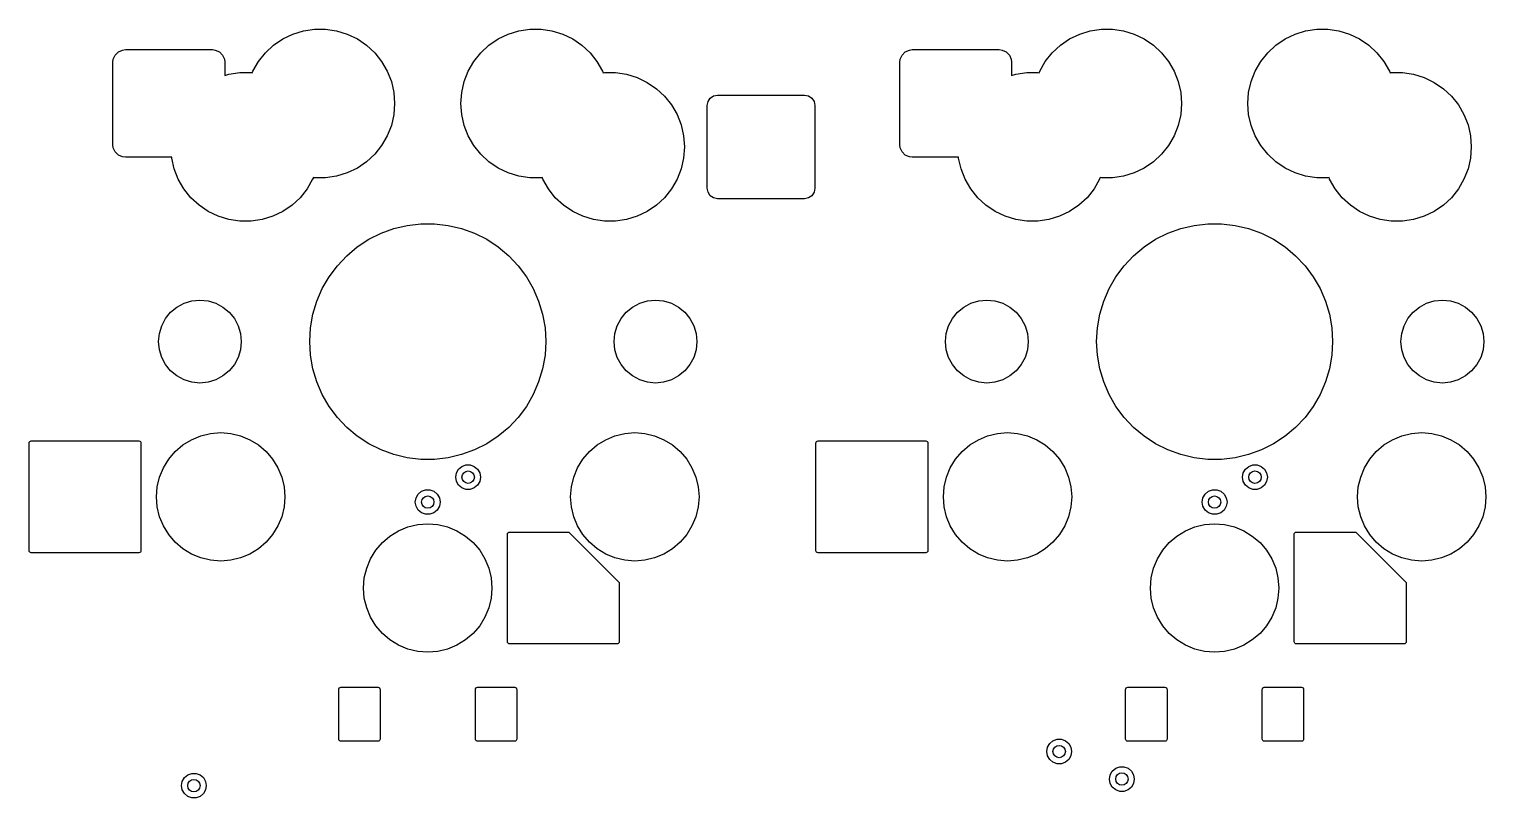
# Model space of a CAD drawing. Extents: x 2.57 to 8.57, y -5.78 to -1.88.
# Drawn here: x 5.727 to 7.111, y -4.384 to -3.653 of the extents above; entities that cross this region are included whole.
import ezdxf

# ---------------------------------------------------------------- set-up
doc = ezdxf.new("R2010")
doc.units = 0
doc.header["$MEASUREMENT"] = 0
doc.layers.add('BLACK', color=7, linetype='CONTINUOUS')

msp = doc.modelspace()

# ---------------------------------------------------------------- linework, layer by layer
at = {"layer": 'BLACK', "linetype": 'CONTINUOUS'}
for p, q in [((5.9773, -3.6582), (5.9874, -3.655)), ((5.9874, -3.655), (5.9979, -3.6535)), ((5.9979, -3.6535), (6.0084, -3.6535)), ((6.0084, -3.6535), (6.0189, -3.655)), ((6.0189, -3.655), (6.029, -3.6582)), ((6.182, -3.6582), (6.1921, -3.655)), ((6.1921, -3.655), (6.2026, -3.6535)), ((6.2026, -3.6535), (6.2132, -3.6535)), ((6.2132, -3.6535), (6.2236, -3.655)), ((6.2236, -3.655), (6.2338, -3.6582)), ((6.7253, -3.6582), (6.7354, -3.655)), ((6.7354, -3.655), (6.7459, -3.6535)), ((6.7459, -3.6535), (6.7565, -3.6535)), ((6.7565, -3.6535), (6.767, -3.655)), ((6.767, -3.655), (6.7771, -3.6582)), ((6.93, -3.6582), (6.9401, -3.655)), ((6.9401, -3.655), (6.9506, -3.6535)), ((6.9506, -3.6535), (6.9612, -3.6535)), ((6.9612, -3.6535), (6.9717, -3.655)), ((6.9717, -3.655), (6.9818, -3.6582)), ((5.9512, -3.6759), (5.959, -3.6687)), ((5.959, -3.6687), (5.9677, -3.6628)), ((5.9677, -3.6628), (5.9773, -3.6582)), ((6.029, -3.6582), (6.0386, -3.6628)), ((6.0386, -3.6628), (6.0473, -3.6687)), ((6.0473, -3.6687), (6.0551, -3.6759)), ((6.1559, -3.6759), (6.1637, -3.6687)), ((6.1637, -3.6687), (6.1724, -3.6628)), ((6.1724, -3.6628), (6.182, -3.6582)), ((6.2338, -3.6582), (6.2433, -3.6628)), ((6.2433, -3.6628), (6.2521, -3.6687)), ((6.2521, -3.6687), (6.2598, -3.6759)), ((6.6992, -3.6759), (6.707, -3.6687)), ((6.707, -3.6687), (6.7157, -3.6628)), ((6.7157, -3.6628), (6.7253, -3.6582)), ((6.7771, -3.6582), (6.7866, -3.6628)), ((6.7866, -3.6628), (6.7954, -3.6687)), ((6.7954, -3.6687), (6.8031, -3.6759)), ((6.904, -3.6759), (6.9117, -3.6687)), ((6.9117, -3.6687), (6.9205, -3.6628)), ((6.9205, -3.6628), (6.93, -3.6582)), ((6.9818, -3.6582), (6.9913, -3.6628)), ((6.9913, -3.6628), (7.0001, -3.6687)), ((7.0001, -3.6687), (7.0079, -3.6759)), ((5.8063, -3.6848), (5.8066, -3.6821)), ((5.8066, -3.6821), (5.8084, -3.6781)), ((5.8084, -3.6781), (5.8114, -3.675)), ((5.8114, -3.675), (5.8154, -3.6733)), ((5.8154, -3.6733), (5.8181, -3.6729)), ((5.8181, -3.6729), (5.9008, -3.6729)), ((5.9008, -3.6729), (5.9035, -3.6733)), ((5.9035, -3.6733), (5.9075, -3.675)), ((5.9075, -3.675), (5.9105, -3.6781)), ((5.9105, -3.6781), (5.9123, -3.6821)), ((5.9123, -3.6821), (5.9126, -3.6848)), ((5.9446, -3.6842), (5.9512, -3.6759)), ((6.0551, -3.6759), (6.0617, -3.6842)), ((6.1493, -3.6842), (6.1559, -3.6759)), ((6.2598, -3.6759), (6.2664, -3.6842)), ((6.5543, -3.6848), (6.5546, -3.6821)), ((6.5546, -3.6821), (6.5564, -3.6781)), ((6.5564, -3.6781), (6.5595, -3.675)), ((6.5595, -3.675), (6.5634, -3.6733)), ((6.5634, -3.6733), (6.5661, -3.6729)), ((6.5661, -3.6729), (6.6488, -3.6729)), ((6.6488, -3.6729), (6.6515, -3.6733)), ((6.6515, -3.6733), (6.6555, -3.675)), ((6.6555, -3.675), (6.6586, -3.6781)), ((6.6586, -3.6781), (6.6603, -3.6821)), ((6.6603, -3.6821), (6.6606, -3.6848)), ((6.6926, -3.6842), (6.6992, -3.6759)), ((6.8031, -3.6759), (6.8097, -3.6842)), ((6.8974, -3.6842), (6.904, -3.6759)), ((7.0079, -3.6759), (7.0145, -3.6842)), ((5.8063, -3.7635), (5.8063, -3.6848)), ((5.9126, -3.6848), (5.9126, -3.6976)), ((5.9126, -3.6976), (5.9165, -3.6964)), ((5.9165, -3.6964), (5.927, -3.6948)), ((5.927, -3.6948), (5.9376, -3.6948)), ((5.9376, -3.6948), (5.9387, -3.695)), ((5.9387, -3.695), (5.9393, -3.6934)), ((5.9393, -3.6934), (5.9446, -3.6842)), ((6.0617, -3.6842), (6.067, -3.6934)), ((6.067, -3.6934), (6.0709, -3.7032)), ((6.1402, -3.7032), (6.144, -3.6934)), ((6.144, -3.6934), (6.1493, -3.6842)), ((6.2664, -3.6842), (6.2717, -3.6934)), ((6.2717, -3.6934), (6.2723, -3.695)), ((6.2723, -3.695), (6.2734, -3.6948)), ((6.2734, -3.6948), (6.284, -3.6948)), ((6.284, -3.6948), (6.2945, -3.6964)), ((6.2945, -3.6964), (6.3046, -3.6995)), ((6.5543, -3.7635), (6.5543, -3.6848)), ((6.6606, -3.6848), (6.6606, -3.6976)), ((6.6606, -3.6976), (6.6645, -3.6964)), ((6.6645, -3.6964), (6.675, -3.6948)), ((6.675, -3.6948), (6.6856, -3.6948)), ((6.6856, -3.6948), (6.6867, -3.695)), ((6.6867, -3.695), (6.6873, -3.6934)), ((6.6873, -3.6934), (6.6926, -3.6842)), ((6.8097, -3.6842), (6.815, -3.6934)), ((6.815, -3.6934), (6.8189, -3.7032)), ((6.8882, -3.7032), (6.8921, -3.6934)), ((6.8921, -3.6934), (6.8974, -3.6842)), ((7.0145, -3.6842), (7.0198, -3.6934)), ((7.0198, -3.6934), (7.0204, -3.695)), ((7.0204, -3.695), (7.0215, -3.6948)), ((7.0215, -3.6948), (7.0321, -3.6948)), ((7.0321, -3.6948), (7.0425, -3.6964)), ((7.0425, -3.6964), (7.0527, -3.6995)), ((6.0709, -3.7032), (6.0732, -3.7136)), ((6.1378, -3.7136), (6.1402, -3.7032)), ((6.3046, -3.6995), (6.3142, -3.7041)), ((6.3142, -3.7041), (6.3229, -3.7101)), ((6.3229, -3.7101), (6.3307, -3.7173)), ((6.8189, -3.7032), (6.8213, -3.7136)), ((6.8858, -3.7136), (6.8882, -3.7032)), ((7.0527, -3.6995), (7.0622, -3.7041)), ((7.0622, -3.7041), (7.071, -3.7101)), ((7.071, -3.7101), (7.0787, -3.7173)), ((6.0732, -3.7136), (6.074, -3.7241)), ((6.074, -3.7241), (6.0732, -3.7347)), ((6.137, -3.7241), (6.1378, -3.7136)), ((6.1378, -3.7347), (6.137, -3.7241)), ((6.3307, -3.7173), (6.3373, -3.7255)), ((6.3713, -3.7261), (6.372, -3.7223)), ((6.372, -3.7223), (6.3741, -3.7191)), ((6.3741, -3.7191), (6.3773, -3.717)), ((6.3773, -3.717), (6.3811, -3.7163)), ((6.3811, -3.7163), (6.4638, -3.7163)), ((6.4638, -3.7163), (6.4675, -3.717)), ((6.4675, -3.717), (6.4707, -3.7191)), ((6.4707, -3.7191), (6.4729, -3.7223)), ((6.4729, -3.7223), (6.4736, -3.7261)), ((6.8213, -3.7136), (6.822, -3.7241)), ((6.822, -3.7241), (6.8213, -3.7347)), ((6.885, -3.7241), (6.8858, -3.7136)), ((6.8858, -3.7347), (6.885, -3.7241)), ((7.0787, -3.7173), (7.0853, -3.7255)), ((6.0732, -3.7347), (6.0709, -3.745)), ((6.1402, -3.745), (6.1378, -3.7347)), ((6.3373, -3.7255), (6.3426, -3.7347)), ((6.3426, -3.7347), (6.3465, -3.7446)), ((6.3713, -3.8048), (6.3713, -3.7261)), ((6.4736, -3.7261), (6.4736, -3.8048)), ((6.8213, -3.7347), (6.8189, -3.745)), ((6.8882, -3.745), (6.8858, -3.7347)), ((7.0853, -3.7255), (7.0906, -3.7347)), ((7.0906, -3.7347), (7.0945, -3.7446)), ((6.0709, -3.745), (6.067, -3.7549)), ((6.144, -3.7549), (6.1402, -3.745)), ((6.3465, -3.7446), (6.3488, -3.7549)), ((6.8189, -3.745), (6.815, -3.7549)), ((6.8921, -3.7549), (6.8882, -3.745)), ((7.0945, -3.7446), (7.0968, -3.7549)), ((5.8066, -3.7662), (5.8063, -3.7635)), ((5.8084, -3.7702), (5.8066, -3.7662)), ((6.0617, -3.764), (6.0551, -3.7723)), ((6.067, -3.7549), (6.0617, -3.764)), ((6.1493, -3.764), (6.144, -3.7549)), ((6.1559, -3.7723), (6.1493, -3.764)), ((6.3488, -3.7549), (6.3496, -3.7655)), ((6.3496, -3.7655), (6.3488, -3.776)), ((6.5546, -3.7662), (6.5543, -3.7635)), ((6.5564, -3.7702), (6.5546, -3.7662)), ((6.8097, -3.764), (6.8031, -3.7723)), ((6.815, -3.7549), (6.8097, -3.764)), ((6.8974, -3.764), (6.8921, -3.7549)), ((6.904, -3.7723), (6.8974, -3.764)), ((7.0968, -3.7549), (7.0976, -3.7655)), ((7.0976, -3.7655), (7.0968, -3.776)), ((5.8114, -3.7732), (5.8084, -3.7702)), ((5.8154, -3.775), (5.8114, -3.7732)), ((5.8181, -3.7753), (5.8154, -3.775)), ((5.8622, -3.7753), (5.8181, -3.7753)), ((5.8622, -3.776), (5.8622, -3.7753)), ((5.8646, -3.7864), (5.8622, -3.776)), ((6.0473, -3.7795), (6.0386, -3.7855)), ((6.0551, -3.7723), (6.0473, -3.7795)), ((6.1637, -3.7795), (6.1559, -3.7723)), ((6.1724, -3.7855), (6.1637, -3.7795)), ((6.3488, -3.776), (6.3465, -3.7864)), ((6.5595, -3.7732), (6.5564, -3.7702)), ((6.5634, -3.775), (6.5595, -3.7732)), ((6.5661, -3.7753), (6.5634, -3.775)), ((6.6102, -3.7753), (6.5661, -3.7753)), ((6.6102, -3.776), (6.6102, -3.7753)), ((6.6126, -3.7864), (6.6102, -3.776)), ((6.7954, -3.7795), (6.7866, -3.7855)), ((6.8031, -3.7723), (6.7954, -3.7795)), ((6.9117, -3.7795), (6.904, -3.7723)), ((6.9205, -3.7855), (6.9117, -3.7795)), ((7.0968, -3.776), (7.0945, -3.7864)), ((5.8684, -3.7962), (5.8646, -3.7864)), ((6.0189, -3.7932), (6.0084, -3.7948)), ((6.029, -3.7901), (6.0189, -3.7932)), ((6.0386, -3.7855), (6.029, -3.7901)), ((6.182, -3.7901), (6.1724, -3.7855)), ((6.1921, -3.7932), (6.182, -3.7901)), ((6.2026, -3.7948), (6.1921, -3.7932)), ((6.3465, -3.7864), (6.3426, -3.7962)), ((6.6165, -3.7962), (6.6126, -3.7864)), ((6.767, -3.7932), (6.7565, -3.7948)), ((6.7771, -3.7901), (6.767, -3.7932)), ((6.7866, -3.7855), (6.7771, -3.7901)), ((6.93, -3.7901), (6.9205, -3.7855)), ((6.9401, -3.7932), (6.93, -3.7901)), ((6.9506, -3.7948), (6.9401, -3.7932)), ((7.0945, -3.7864), (7.0906, -3.7962)), ((5.8737, -3.8054), (5.8684, -3.7962)), ((5.8803, -3.8137), (5.8737, -3.8054)), ((5.9908, -3.8054), (5.9842, -3.8137)), ((5.9961, -3.7962), (5.9908, -3.8054)), ((5.9968, -3.7946), (5.9961, -3.7962)), ((5.9979, -3.7948), (5.9968, -3.7946)), ((6.0084, -3.7948), (5.9979, -3.7948)), ((6.2132, -3.7948), (6.2026, -3.7948)), ((6.2143, -3.7946), (6.2132, -3.7948)), ((6.2149, -3.7962), (6.2143, -3.7946)), ((6.2202, -3.8054), (6.2149, -3.7962)), ((6.2268, -3.8137), (6.2202, -3.8054)), ((6.3373, -3.8054), (6.3307, -3.8137)), ((6.3426, -3.7962), (6.3373, -3.8054)), ((6.372, -3.8086), (6.3713, -3.8048)), ((6.4736, -3.8048), (6.4729, -3.8086)), ((6.6218, -3.8054), (6.6165, -3.7962)), ((6.6284, -3.8137), (6.6218, -3.8054)), ((6.7389, -3.8054), (6.7323, -3.8137)), ((6.7442, -3.7962), (6.7389, -3.8054)), ((6.7448, -3.7946), (6.7442, -3.7962)), ((6.7459, -3.7948), (6.7448, -3.7946)), ((6.7565, -3.7948), (6.7459, -3.7948)), ((6.9612, -3.7948), (6.9506, -3.7948)), ((6.9623, -3.7946), (6.9612, -3.7948)), ((6.9629, -3.7962), (6.9623, -3.7946)), ((6.9682, -3.8054), (6.9629, -3.7962)), ((6.9748, -3.8137), (6.9682, -3.8054)), ((7.0853, -3.8054), (7.0787, -3.8137)), ((7.0906, -3.7962), (7.0853, -3.8054)), ((5.8881, -3.8209), (5.8803, -3.8137)), ((5.8969, -3.8268), (5.8881, -3.8209)), ((5.9765, -3.8209), (5.9677, -3.8268)), ((5.9842, -3.8137), (5.9765, -3.8209)), ((6.2346, -3.8209), (6.2268, -3.8137)), ((6.2433, -3.8268), (6.2346, -3.8209)), ((6.3229, -3.8209), (6.3142, -3.8268)), ((6.3307, -3.8137), (6.3229, -3.8209)), ((6.3741, -3.8118), (6.372, -3.8086)), ((6.3773, -3.8139), (6.3741, -3.8118)), ((6.3811, -3.8147), (6.3773, -3.8139)), ((6.4638, -3.8147), (6.3811, -3.8147)), ((6.4675, -3.8139), (6.4638, -3.8147)), ((6.4707, -3.8118), (6.4675, -3.8139)), ((6.4729, -3.8086), (6.4707, -3.8118)), ((6.6361, -3.8209), (6.6284, -3.8137)), ((6.6449, -3.8268), (6.6361, -3.8209)), ((6.7245, -3.8209), (6.7157, -3.8268)), ((6.7323, -3.8137), (6.7245, -3.8209)), ((6.9826, -3.8209), (6.9748, -3.8137)), ((6.9913, -3.8268), (6.9826, -3.8209)), ((7.071, -3.8209), (7.0622, -3.8268)), ((7.0787, -3.8137), (7.071, -3.8209)), ((5.9064, -3.8314), (5.8969, -3.8268)), ((5.9165, -3.8346), (5.9064, -3.8314)), ((5.927, -3.8361), (5.9165, -3.8346)), ((5.9481, -3.8346), (5.9376, -3.8361)), ((5.9582, -3.8314), (5.9481, -3.8346)), ((5.9677, -3.8268), (5.9582, -3.8314)), ((6.2528, -3.8314), (6.2433, -3.8268)), ((6.263, -3.8346), (6.2528, -3.8314)), ((6.2734, -3.8361), (6.263, -3.8346)), ((6.2945, -3.8346), (6.284, -3.8361)), ((6.3046, -3.8314), (6.2945, -3.8346)), ((6.3142, -3.8268), (6.3046, -3.8314)), ((6.6544, -3.8314), (6.6449, -3.8268)), ((6.6645, -3.8346), (6.6544, -3.8314)), ((6.675, -3.8361), (6.6645, -3.8346)), ((6.6961, -3.8346), (6.6856, -3.8361)), ((6.7062, -3.8314), (6.6961, -3.8346)), ((6.7157, -3.8268), (6.7062, -3.8314)), ((7.0009, -3.8314), (6.9913, -3.8268)), ((7.011, -3.8346), (7.0009, -3.8314)), ((7.0215, -3.8361), (7.011, -3.8346)), ((7.0425, -3.8346), (7.0321, -3.8361)), ((7.0527, -3.8314), (7.0425, -3.8346)), ((7.0622, -3.8268), (7.0527, -3.8314)), ((5.9376, -3.8361), (5.927, -3.8361)), ((6.0494, -3.8533), (6.0611, -3.8475)), ((6.0611, -3.8475), (6.0733, -3.843)), ((6.0733, -3.843), (6.086, -3.84)), ((6.086, -3.84), (6.099, -3.8385)), ((6.099, -3.8385), (6.112, -3.8385)), ((6.112, -3.8385), (6.125, -3.84)), ((6.125, -3.84), (6.1377, -3.843)), ((6.1377, -3.843), (6.15, -3.8475)), ((6.15, -3.8475), (6.1616, -3.8533)), ((6.284, -3.8361), (6.2734, -3.8361)), ((6.6856, -3.8361), (6.675, -3.8361)), ((6.7974, -3.8533), (6.8091, -3.8475)), ((6.8091, -3.8475), (6.8214, -3.843)), ((6.8214, -3.843), (6.8341, -3.84)), ((6.8341, -3.84), (6.847, -3.8385)), ((6.847, -3.8385), (6.8601, -3.8385)), ((6.8601, -3.8385), (6.873, -3.84)), ((6.873, -3.84), (6.8857, -3.843)), ((6.8857, -3.843), (6.898, -3.8475)), ((6.898, -3.8475), (6.9096, -3.8533)), ((7.0321, -3.8361), (7.0215, -3.8361)), ((6.0285, -3.8689), (6.0385, -3.8605)), ((6.0385, -3.8605), (6.0494, -3.8533)), ((6.1616, -3.8533), (6.1725, -3.8605)), ((6.1725, -3.8605), (6.1825, -3.8689)), ((6.7765, -3.8689), (6.7865, -3.8605)), ((6.7865, -3.8605), (6.7974, -3.8533)), ((6.9096, -3.8533), (6.9205, -3.8605)), ((6.9205, -3.8605), (6.9305, -3.8689)), ((6.0196, -3.8784), (6.0285, -3.8689)), ((6.1825, -3.8689), (6.1915, -3.8784)), ((6.7676, -3.8784), (6.7765, -3.8689)), ((6.9305, -3.8689), (6.9395, -3.8784)), ((6.0052, -3.9001), (6.0118, -3.8888)), ((6.0118, -3.8888), (6.0196, -3.8784)), ((6.1915, -3.8784), (6.1993, -3.8888)), ((6.1993, -3.8888), (6.2058, -3.9001)), ((6.7533, -3.9001), (6.7598, -3.8888)), ((6.7598, -3.8888), (6.7676, -3.8784)), ((6.9395, -3.8784), (6.9473, -3.8888)), ((6.9473, -3.8888), (6.9538, -3.9001)), ((6.0001, -3.9121), (6.0052, -3.9001)), ((6.2058, -3.9001), (6.2109, -3.9121)), ((6.7481, -3.9121), (6.7533, -3.9001)), ((6.9538, -3.9001), (6.959, -3.9121)), ((5.8611, -3.9227), (5.8671, -3.9178)), ((5.8671, -3.9178), (5.8739, -3.9141)), ((5.8739, -3.9141), (5.8813, -3.9119)), ((5.8813, -3.9119), (5.889, -3.9111)), ((5.889, -3.9111), (5.8967, -3.9119)), ((5.8967, -3.9119), (5.904, -3.9141)), ((5.904, -3.9141), (5.9108, -3.9178)), ((5.9108, -3.9178), (5.9168, -3.9227)), ((5.9963, -3.9246), (6.0001, -3.9121)), ((6.2109, -3.9121), (6.2147, -3.9246)), ((6.2942, -3.9227), (6.3002, -3.9178)), ((6.3002, -3.9178), (6.307, -3.9141)), ((6.307, -3.9141), (6.3144, -3.9119)), ((6.3144, -3.9119), (6.322, -3.9111)), ((6.322, -3.9111), (6.3297, -3.9119)), ((6.3297, -3.9119), (6.3371, -3.9141)), ((6.3371, -3.9141), (6.3439, -3.9178)), ((6.3439, -3.9178), (6.3499, -3.9227)), ((6.6092, -3.9227), (6.6151, -3.9178)), ((6.6151, -3.9178), (6.6219, -3.9141)), ((6.6219, -3.9141), (6.6293, -3.9119)), ((6.6293, -3.9119), (6.637, -3.9111)), ((6.637, -3.9111), (6.6447, -3.9119)), ((6.6447, -3.9119), (6.6521, -3.9141)), ((6.6521, -3.9141), (6.6589, -3.9178)), ((6.6589, -3.9178), (6.6648, -3.9227)), ((6.7444, -3.9246), (6.7481, -3.9121)), ((6.959, -3.9121), (6.9627, -3.9246)), ((7.0422, -3.9227), (7.0482, -3.9178)), ((7.0482, -3.9178), (7.055, -3.9141)), ((7.055, -3.9141), (7.0624, -3.9119)), ((7.0624, -3.9119), (7.0701, -3.9111)), ((7.0701, -3.9111), (7.0778, -3.9119)), ((7.0778, -3.9119), (7.0851, -3.9141)), ((7.0851, -3.9141), (7.092, -3.9178)), ((7.092, -3.9178), (7.0979, -3.9227)), ((5.8526, -3.9354), (5.8562, -3.9286)), ((5.8562, -3.9286), (5.8611, -3.9227)), ((5.9168, -3.9227), (5.9217, -3.9286)), ((5.9217, -3.9286), (5.9253, -3.9354)), ((5.9941, -3.9375), (5.9963, -3.9246)), ((6.2147, -3.9246), (6.217, -3.9375)), ((6.2857, -3.9354), (6.2893, -3.9286)), ((6.2893, -3.9286), (6.2942, -3.9227)), ((6.3499, -3.9227), (6.3548, -3.9286)), ((6.3548, -3.9286), (6.3584, -3.9354)), ((6.6006, -3.9354), (6.6043, -3.9286)), ((6.6043, -3.9286), (6.6092, -3.9227)), ((6.6648, -3.9227), (6.6697, -3.9286)), ((6.6697, -3.9286), (6.6734, -3.9354)), ((6.7421, -3.9375), (6.7444, -3.9246)), ((6.9627, -3.9246), (6.965, -3.9375)), ((7.0337, -3.9354), (7.0373, -3.9286)), ((7.0373, -3.9286), (7.0422, -3.9227)), ((7.0979, -3.9227), (7.1028, -3.9286)), ((7.1028, -3.9286), (7.1065, -3.9354)), ((5.8496, -3.9505), (5.8504, -3.9428)), ((5.8504, -3.9428), (5.8526, -3.9354)), ((5.9253, -3.9354), (5.9276, -3.9428)), ((5.9276, -3.9428), (5.9283, -3.9505)), ((5.9933, -3.9505), (5.9941, -3.9375)), ((6.217, -3.9375), (6.2177, -3.9505)), ((6.2827, -3.9505), (6.2834, -3.9428)), ((6.2834, -3.9428), (6.2857, -3.9354)), ((6.3584, -3.9354), (6.3607, -3.9428)), ((6.3607, -3.9428), (6.3614, -3.9505)), ((6.5976, -3.9505), (6.5984, -3.9428)), ((6.5984, -3.9428), (6.6006, -3.9354)), ((6.6734, -3.9354), (6.6756, -3.9428)), ((6.6756, -3.9428), (6.6764, -3.9505)), ((6.7413, -3.9505), (6.7421, -3.9375)), ((6.965, -3.9375), (6.9657, -3.9505)), ((7.0307, -3.9505), (7.0315, -3.9428)), ((7.0315, -3.9428), (7.0337, -3.9354)), ((7.1065, -3.9354), (7.1087, -3.9428)), ((7.1087, -3.9428), (7.1094, -3.9505)), ((5.8504, -3.9582), (5.8496, -3.9505)), ((5.8526, -3.9656), (5.8504, -3.9582)), ((5.9276, -3.9582), (5.9253, -3.9656)), ((5.9283, -3.9505), (5.9276, -3.9582)), ((5.9941, -3.9635), (5.9933, -3.9505)), ((6.2177, -3.9505), (6.217, -3.9635)), ((6.2834, -3.9582), (6.2827, -3.9505)), ((6.2857, -3.9656), (6.2834, -3.9582)), ((6.3607, -3.9582), (6.3584, -3.9656)), ((6.3614, -3.9505), (6.3607, -3.9582)), ((6.5984, -3.9582), (6.5976, -3.9505)), ((6.6006, -3.9656), (6.5984, -3.9582)), ((6.6756, -3.9582), (6.6734, -3.9656)), ((6.6764, -3.9505), (6.6756, -3.9582)), ((6.7421, -3.9635), (6.7413, -3.9505)), ((6.9657, -3.9505), (6.965, -3.9635)), ((7.0315, -3.9582), (7.0307, -3.9505)), ((7.0337, -3.9656), (7.0315, -3.9582)), ((7.1087, -3.9582), (7.1065, -3.9656)), ((7.1094, -3.9505), (7.1087, -3.9582)), ((5.8562, -3.9724), (5.8526, -3.9656)), ((5.8611, -3.9783), (5.8562, -3.9724)), ((5.9217, -3.9724), (5.9168, -3.9783)), ((5.9253, -3.9656), (5.9217, -3.9724)), ((5.9963, -3.9764), (5.9941, -3.9635)), ((6.217, -3.9635), (6.2147, -3.9764)), ((6.2893, -3.9724), (6.2857, -3.9656)), ((6.2942, -3.9783), (6.2893, -3.9724)), ((6.3548, -3.9724), (6.3499, -3.9783)), ((6.3584, -3.9656), (6.3548, -3.9724)), ((6.6043, -3.9724), (6.6006, -3.9656)), ((6.6092, -3.9783), (6.6043, -3.9724)), ((6.6697, -3.9724), (6.6648, -3.9783)), ((6.6734, -3.9656), (6.6697, -3.9724)), ((6.7444, -3.9764), (6.7421, -3.9635)), ((6.965, -3.9635), (6.9627, -3.9764)), ((7.0373, -3.9724), (7.0337, -3.9656)), ((7.0422, -3.9783), (7.0373, -3.9724)), ((7.1028, -3.9724), (7.0979, -3.9783)), ((7.1065, -3.9656), (7.1028, -3.9724)), ((5.8671, -3.9832), (5.8611, -3.9783)), ((5.8739, -3.9869), (5.8671, -3.9832)), ((5.8813, -3.9891), (5.8739, -3.9869)), ((5.904, -3.9869), (5.8967, -3.9891)), ((5.9108, -3.9832), (5.904, -3.9869)), ((5.9168, -3.9783), (5.9108, -3.9832)), ((6.0001, -3.9889), (5.9963, -3.9764)), ((6.2147, -3.9764), (6.2109, -3.9889)), ((6.3002, -3.9832), (6.2942, -3.9783)), ((6.307, -3.9869), (6.3002, -3.9832)), ((6.3144, -3.9891), (6.307, -3.9869)), ((6.3371, -3.9869), (6.3297, -3.9891)), ((6.3439, -3.9832), (6.3371, -3.9869)), ((6.3499, -3.9783), (6.3439, -3.9832)), ((6.6151, -3.9832), (6.6092, -3.9783)), ((6.6219, -3.9869), (6.6151, -3.9832)), ((6.6293, -3.9891), (6.6219, -3.9869)), ((6.6521, -3.9869), (6.6447, -3.9891)), ((6.6589, -3.9832), (6.6521, -3.9869)), ((6.6648, -3.9783), (6.6589, -3.9832)), ((6.7481, -3.9889), (6.7444, -3.9764)), ((6.9627, -3.9764), (6.959, -3.9889)), ((7.0482, -3.9832), (7.0422, -3.9783)), ((7.055, -3.9869), (7.0482, -3.9832)), ((7.0624, -3.9891), (7.055, -3.9869)), ((7.0851, -3.9869), (7.0778, -3.9891)), ((7.092, -3.9832), (7.0851, -3.9869)), ((7.0979, -3.9783), (7.092, -3.9832)), ((5.889, -3.9899), (5.8813, -3.9891)), ((5.8967, -3.9891), (5.889, -3.9899)), ((6.0052, -4.0009), (6.0001, -3.9889)), ((6.0118, -4.0122), (6.0052, -4.0009)), ((6.2058, -4.0009), (6.1993, -4.0122)), ((6.2109, -3.9889), (6.2058, -4.0009)), ((6.322, -3.9899), (6.3144, -3.9891)), ((6.3297, -3.9891), (6.322, -3.9899)), ((6.637, -3.9899), (6.6293, -3.9891)), ((6.6447, -3.9891), (6.637, -3.9899)), ((6.7533, -4.0009), (6.7481, -3.9889)), ((6.7598, -4.0122), (6.7533, -4.0009)), ((6.9538, -4.0009), (6.9473, -4.0122)), ((6.959, -3.9889), (6.9538, -4.0009)), ((7.0701, -3.9899), (7.0624, -3.9891)), ((7.0778, -3.9891), (7.0701, -3.9899)), ((6.0196, -4.0226), (6.0118, -4.0122)), ((6.1993, -4.0122), (6.1915, -4.0226)), ((6.7676, -4.0226), (6.7598, -4.0122)), ((6.9473, -4.0122), (6.9395, -4.0226)), ((6.0285, -4.0321), (6.0196, -4.0226)), ((6.1915, -4.0226), (6.1825, -4.0321)), ((6.7765, -4.0321), (6.7676, -4.0226)), ((6.9395, -4.0226), (6.9305, -4.0321)), ((5.881, -4.0438), (5.8898, -4.0401)), ((5.8898, -4.0401), (5.8991, -4.0379)), ((5.8991, -4.0379), (5.9087, -4.0371)), ((5.9087, -4.0371), (5.9182, -4.0379)), ((5.9182, -4.0379), (5.9275, -4.0401)), ((5.9275, -4.0401), (5.9364, -4.0438)), ((6.0385, -4.0405), (6.0285, -4.0321)), ((6.0494, -4.0477), (6.0385, -4.0405)), ((6.1725, -4.0405), (6.1616, -4.0477)), ((6.1825, -4.0321), (6.1725, -4.0405)), ((6.2747, -4.0438), (6.2835, -4.0401)), ((6.2835, -4.0401), (6.2928, -4.0379)), ((6.2928, -4.0379), (6.3024, -4.0371)), ((6.3024, -4.0371), (6.3119, -4.0379)), ((6.3119, -4.0379), (6.3212, -4.0401)), ((6.3212, -4.0401), (6.3301, -4.0438)), ((6.629, -4.0438), (6.6378, -4.0401)), ((6.6378, -4.0401), (6.6471, -4.0379)), ((6.6471, -4.0379), (6.6567, -4.0371)), ((6.6567, -4.0371), (6.6662, -4.0379)), ((6.6662, -4.0379), (6.6756, -4.0401)), ((6.6756, -4.0401), (6.6844, -4.0438)), ((6.7865, -4.0405), (6.7765, -4.0321)), ((6.7974, -4.0477), (6.7865, -4.0405)), ((6.9205, -4.0405), (6.9096, -4.0477)), ((6.9305, -4.0321), (6.9205, -4.0405)), ((7.0227, -4.0438), (7.0315, -4.0401)), ((7.0315, -4.0401), (7.0408, -4.0379)), ((7.0408, -4.0379), (7.0504, -4.0371)), ((7.0504, -4.0371), (7.0599, -4.0379)), ((7.0599, -4.0379), (7.0693, -4.0401)), ((7.0693, -4.0401), (7.0781, -4.0438)), ((5.7266, -4.047), (5.7267, -4.0462)), ((5.7266, -4.1493), (5.7266, -4.047)), ((5.7267, -4.0462), (5.7272, -4.0456)), ((5.7272, -4.0456), (5.7278, -4.0451)), ((5.7278, -4.0451), (5.7285, -4.045)), ((5.7285, -4.045), (5.8309, -4.045)), ((5.8309, -4.045), (5.8317, -4.0451)), ((5.8317, -4.0451), (5.8323, -4.0456)), ((5.8323, -4.0456), (5.8327, -4.0462)), ((5.8327, -4.0462), (5.8329, -4.047)), ((5.8329, -4.047), (5.8329, -4.1493)), ((5.8593, -4.0623), (5.8655, -4.055)), ((5.8655, -4.055), (5.8728, -4.0488)), ((5.8728, -4.0488), (5.881, -4.0438)), ((5.9364, -4.0438), (5.9445, -4.0488)), ((5.9445, -4.0488), (5.9518, -4.055)), ((5.9518, -4.055), (5.958, -4.0623)), ((6.0611, -4.0535), (6.0494, -4.0477)), ((6.0733, -4.058), (6.0611, -4.0535)), ((6.15, -4.0535), (6.1377, -4.058)), ((6.1616, -4.0477), (6.15, -4.0535)), ((6.253, -4.0623), (6.2592, -4.055)), ((6.2592, -4.055), (6.2665, -4.0488)), ((6.2665, -4.0488), (6.2747, -4.0438)), ((6.3301, -4.0438), (6.3382, -4.0488)), ((6.3382, -4.0488), (6.3455, -4.055)), ((6.3455, -4.055), (6.3517, -4.0623)), ((6.4746, -4.047), (6.4748, -4.0462)), ((6.4746, -4.1493), (6.4746, -4.047)), ((6.4748, -4.0462), (6.4752, -4.0456)), ((6.4752, -4.0456), (6.4758, -4.0451)), ((6.4758, -4.0451), (6.4766, -4.045)), ((6.4766, -4.045), (6.5789, -4.045)), ((6.5789, -4.045), (6.5797, -4.0451)), ((6.5797, -4.0451), (6.5803, -4.0456)), ((6.5803, -4.0456), (6.5808, -4.0462)), ((6.5808, -4.0462), (6.5809, -4.047)), ((6.5809, -4.047), (6.5809, -4.1493)), ((6.6073, -4.0623), (6.6135, -4.055)), ((6.6135, -4.055), (6.6208, -4.0488)), ((6.6208, -4.0488), (6.629, -4.0438)), ((6.6844, -4.0438), (6.6926, -4.0488)), ((6.6926, -4.0488), (6.6998, -4.055)), ((6.6998, -4.055), (6.7061, -4.0623)), ((6.8091, -4.0535), (6.7974, -4.0477)), ((6.8214, -4.058), (6.8091, -4.0535)), ((6.898, -4.0535), (6.8857, -4.058)), ((6.9096, -4.0477), (6.898, -4.0535)), ((7.001, -4.0623), (7.0072, -4.055)), ((7.0072, -4.055), (7.0145, -4.0488)), ((7.0145, -4.0488), (7.0227, -4.0438)), ((7.0781, -4.0438), (7.0863, -4.0488)), ((7.0863, -4.0488), (7.0935, -4.055)), ((7.0935, -4.055), (7.0998, -4.0623)), ((5.8506, -4.0793), (5.8543, -4.0704)), ((5.8543, -4.0704), (5.8593, -4.0623)), ((5.958, -4.0623), (5.963, -4.0704)), ((5.963, -4.0704), (5.9667, -4.0793)), ((6.086, -4.061), (6.0733, -4.058)), ((6.099, -4.0625), (6.086, -4.061)), ((6.112, -4.0625), (6.099, -4.0625)), ((6.125, -4.061), (6.112, -4.0625)), ((6.1377, -4.058), (6.125, -4.061)), ((6.1348, -4.0719), (6.138, -4.0692)), ((6.138, -4.0692), (6.1418, -4.0678)), ((6.1418, -4.0678), (6.1459, -4.0678)), ((6.1459, -4.0678), (6.1498, -4.0692)), ((6.1498, -4.0692), (6.1529, -4.0719)), ((6.2443, -4.0793), (6.248, -4.0704)), ((6.248, -4.0704), (6.253, -4.0623)), ((6.3517, -4.0623), (6.3567, -4.0704)), ((6.3567, -4.0704), (6.3604, -4.0793)), ((6.5987, -4.0793), (6.6023, -4.0704)), ((6.6023, -4.0704), (6.6073, -4.0623)), ((6.7061, -4.0623), (6.7111, -4.0704)), ((6.7111, -4.0704), (6.7147, -4.0793)), ((6.8341, -4.061), (6.8214, -4.058)), ((6.847, -4.0625), (6.8341, -4.061)), ((6.8601, -4.0625), (6.847, -4.0625)), ((6.873, -4.061), (6.8601, -4.0625)), ((6.8857, -4.058), (6.873, -4.061)), ((6.8829, -4.0719), (6.886, -4.0692)), ((6.886, -4.0692), (6.8899, -4.0678)), ((6.8899, -4.0678), (6.894, -4.0678)), ((6.894, -4.0678), (6.8978, -4.0692)), ((6.8978, -4.0692), (6.901, -4.0719)), ((6.9924, -4.0793), (6.996, -4.0704)), ((6.996, -4.0704), (7.001, -4.0623)), ((7.0998, -4.0623), (7.1048, -4.0704)), ((7.1048, -4.0704), (7.1084, -4.0793)), ((5.8484, -4.0886), (5.8506, -4.0793)), ((5.9667, -4.0793), (5.9689, -4.0886)), ((6.1321, -4.0794), (6.1328, -4.0754)), ((6.1328, -4.0835), (6.1321, -4.0794)), ((6.1328, -4.0754), (6.1348, -4.0719)), ((6.1348, -4.087), (6.1328, -4.0835)), ((6.1529, -4.0719), (6.155, -4.0754)), ((6.155, -4.0835), (6.1529, -4.087)), ((6.155, -4.0754), (6.1557, -4.0794)), ((6.1557, -4.0794), (6.155, -4.0835)), ((6.2421, -4.0886), (6.2443, -4.0793)), ((6.3604, -4.0793), (6.3626, -4.0886)), ((6.5964, -4.0886), (6.5987, -4.0793)), ((6.7147, -4.0793), (6.717, -4.0886)), ((6.8801, -4.0794), (6.8808, -4.0754)), ((6.8808, -4.0835), (6.8801, -4.0794)), ((6.8808, -4.0754), (6.8829, -4.0719)), ((6.8829, -4.087), (6.8808, -4.0835)), ((6.901, -4.0719), (6.903, -4.0754)), ((6.903, -4.0835), (6.901, -4.087)), ((6.903, -4.0754), (6.9037, -4.0794)), ((6.9037, -4.0794), (6.903, -4.0835)), ((6.9901, -4.0886), (6.9924, -4.0793)), ((7.1084, -4.0793), (7.1107, -4.0886)), ((5.8476, -4.0981), (5.8484, -4.0886)), ((5.8484, -4.1077), (5.8476, -4.0981)), ((5.9689, -4.0886), (5.9697, -4.0981)), ((5.9697, -4.0981), (5.9689, -4.1077)), ((6.0937, -4.1031), (6.0944, -4.099)), ((6.0944, -4.099), (6.0965, -4.0955)), ((6.0965, -4.0955), (6.0996, -4.0928)), ((6.0996, -4.0928), (6.1035, -4.0914)), ((6.1035, -4.0914), (6.1076, -4.0914)), ((6.1076, -4.0914), (6.1114, -4.0928)), ((6.1114, -4.0928), (6.1146, -4.0955)), ((6.1146, -4.0955), (6.1166, -4.099)), ((6.1166, -4.099), (6.1173, -4.1031)), ((6.138, -4.0897), (6.1348, -4.087)), ((6.1418, -4.0911), (6.138, -4.0897)), ((6.1459, -4.0911), (6.1418, -4.0911)), ((6.1498, -4.0897), (6.1459, -4.0911)), ((6.1529, -4.087), (6.1498, -4.0897)), ((6.2413, -4.0981), (6.2421, -4.0886)), ((6.2421, -4.1077), (6.2413, -4.0981)), ((6.3626, -4.0886), (6.3634, -4.0981)), ((6.3634, -4.0981), (6.3626, -4.1077)), ((6.5957, -4.0981), (6.5964, -4.0886)), ((6.5964, -4.1077), (6.5957, -4.0981)), ((6.717, -4.0886), (6.7177, -4.0981)), ((6.7177, -4.0981), (6.717, -4.1077)), ((6.8417, -4.1031), (6.8424, -4.099)), ((6.8424, -4.099), (6.8445, -4.0955)), ((6.8445, -4.0955), (6.8476, -4.0928)), ((6.8476, -4.0928), (6.8515, -4.0914)), ((6.8515, -4.0914), (6.8556, -4.0914)), ((6.8556, -4.0914), (6.8594, -4.0928)), ((6.8594, -4.0928), (6.8626, -4.0955)), ((6.8626, -4.0955), (6.8646, -4.099)), ((6.8646, -4.099), (6.8654, -4.1031)), ((6.886, -4.0897), (6.8829, -4.087)), ((6.8899, -4.0911), (6.886, -4.0897)), ((6.894, -4.0911), (6.8899, -4.0911)), ((6.8978, -4.0897), (6.894, -4.0911)), ((6.901, -4.087), (6.8978, -4.0897)), ((6.9894, -4.0981), (6.9901, -4.0886)), ((6.9901, -4.1077), (6.9894, -4.0981)), ((7.1107, -4.0886), (7.1114, -4.0981)), ((7.1114, -4.0981), (7.1107, -4.1077)), ((5.8506, -4.117), (5.8484, -4.1077)), ((5.9689, -4.1077), (5.9667, -4.117)), ((6.0944, -4.1071), (6.0937, -4.1031)), ((6.0965, -4.1107), (6.0944, -4.1071)), ((6.0996, -4.1133), (6.0965, -4.1107)), ((6.1146, -4.1107), (6.1114, -4.1133)), ((6.1166, -4.1071), (6.1146, -4.1107)), ((6.1173, -4.1031), (6.1166, -4.1071)), ((6.2443, -4.117), (6.2421, -4.1077)), ((6.3626, -4.1077), (6.3604, -4.117)), ((6.5987, -4.117), (6.5964, -4.1077)), ((6.717, -4.1077), (6.7147, -4.117)), ((6.8424, -4.1071), (6.8417, -4.1031)), ((6.8445, -4.1107), (6.8424, -4.1071)), ((6.8476, -4.1133), (6.8445, -4.1107)), ((6.8626, -4.1107), (6.8594, -4.1133)), ((6.8646, -4.1071), (6.8626, -4.1107)), ((6.8654, -4.1031), (6.8646, -4.1071)), ((6.9924, -4.117), (6.9901, -4.1077)), ((7.1107, -4.1077), (7.1084, -4.117)), ((5.8543, -4.1258), (5.8506, -4.117)), ((5.8593, -4.134), (5.8543, -4.1258)), ((5.963, -4.1258), (5.958, -4.134)), ((5.9667, -4.117), (5.963, -4.1258)), ((6.0778, -4.1304), (6.0867, -4.1267)), ((6.0867, -4.1267), (6.096, -4.1245)), ((6.096, -4.1245), (6.1055, -4.1237)), ((6.1035, -4.1147), (6.0996, -4.1133)), ((6.1076, -4.1147), (6.1035, -4.1147)), ((6.1055, -4.1237), (6.1151, -4.1245)), ((6.1114, -4.1133), (6.1076, -4.1147)), ((6.1151, -4.1245), (6.1244, -4.1267)), ((6.1244, -4.1267), (6.1332, -4.1304)), ((6.248, -4.1258), (6.2443, -4.117)), ((6.253, -4.134), (6.248, -4.1258)), ((6.3567, -4.1258), (6.3517, -4.134)), ((6.3604, -4.117), (6.3567, -4.1258)), ((6.6023, -4.1258), (6.5987, -4.117)), ((6.6073, -4.134), (6.6023, -4.1258)), ((6.7111, -4.1258), (6.7061, -4.134)), ((6.7147, -4.117), (6.7111, -4.1258)), ((6.8258, -4.1304), (6.8347, -4.1267)), ((6.8347, -4.1267), (6.844, -4.1245)), ((6.844, -4.1245), (6.8535, -4.1237)), ((6.8515, -4.1147), (6.8476, -4.1133)), ((6.8556, -4.1147), (6.8515, -4.1147)), ((6.8535, -4.1237), (6.8631, -4.1245)), ((6.8594, -4.1133), (6.8556, -4.1147)), ((6.8631, -4.1245), (6.8724, -4.1267)), ((6.8724, -4.1267), (6.8812, -4.1304)), ((6.996, -4.1258), (6.9924, -4.117)), ((7.001, -4.134), (6.996, -4.1258)), ((7.1048, -4.1258), (7.0998, -4.134)), ((7.1084, -4.117), (7.1048, -4.1258)), ((5.8655, -4.1413), (5.8593, -4.134)), ((5.958, -4.134), (5.9518, -4.1413)), ((6.0624, -4.1416), (6.0696, -4.1354)), ((6.0696, -4.1354), (6.0778, -4.1304)), ((6.1332, -4.1304), (6.1414, -4.1354)), ((6.1414, -4.1354), (6.1487, -4.1416)), ((6.1813, -4.1336), (6.1814, -4.1328)), ((6.1813, -4.2359), (6.1813, -4.1336)), ((6.1814, -4.1328), (6.1819, -4.1322)), ((6.1819, -4.1322), (6.1825, -4.1318)), ((6.1825, -4.1318), (6.1833, -4.1316)), ((6.1833, -4.1316), (6.2391, -4.1316)), ((6.2391, -4.1316), (6.2398, -4.1318)), ((6.2398, -4.1318), (6.2404, -4.1322)), ((6.2404, -4.1322), (6.287, -4.1788)), ((6.2592, -4.1413), (6.253, -4.134)), ((6.3517, -4.134), (6.3455, -4.1413)), ((6.6135, -4.1413), (6.6073, -4.134)), ((6.7061, -4.134), (6.6998, -4.1413)), ((6.8104, -4.1416), (6.8177, -4.1354)), ((6.8177, -4.1354), (6.8258, -4.1304)), ((6.8812, -4.1304), (6.8894, -4.1354)), ((6.8894, -4.1354), (6.8967, -4.1416)), ((6.9293, -4.1336), (6.9295, -4.1328)), ((6.9293, -4.2359), (6.9293, -4.1336)), ((6.9295, -4.1328), (6.9299, -4.1322)), ((6.9299, -4.1322), (6.9305, -4.1318)), ((6.9305, -4.1318), (6.9313, -4.1316)), ((6.9313, -4.1316), (6.9871, -4.1316)), ((6.9871, -4.1316), (6.9878, -4.1318)), ((6.9878, -4.1318), (6.9885, -4.1322)), ((6.9885, -4.1322), (7.0351, -4.1788)), ((7.0072, -4.1413), (7.001, -4.134)), ((7.0998, -4.134), (7.0935, -4.1413)), ((5.7267, -4.1501), (5.7266, -4.1493)), ((5.7272, -4.1507), (5.7267, -4.1501)), ((5.7278, -4.1511), (5.7272, -4.1507)), ((5.7285, -4.1513), (5.7278, -4.1511)), ((5.8309, -4.1513), (5.7285, -4.1513)), ((5.8317, -4.1511), (5.8309, -4.1513)), ((5.8323, -4.1507), (5.8317, -4.1511)), ((5.8327, -4.1501), (5.8323, -4.1507)), ((5.8329, -4.1493), (5.8327, -4.1501)), ((5.8728, -4.1475), (5.8655, -4.1413)), ((5.881, -4.1525), (5.8728, -4.1475)), ((5.8898, -4.1562), (5.881, -4.1525)), ((5.9364, -4.1525), (5.9275, -4.1562)), ((5.9445, -4.1475), (5.9364, -4.1525)), ((5.9518, -4.1413), (5.9445, -4.1475)), ((6.0511, -4.1571), (6.0561, -4.1489)), ((6.0561, -4.1489), (6.0624, -4.1416)), ((6.1487, -4.1416), (6.1549, -4.1489)), ((6.1549, -4.1489), (6.1599, -4.1571)), ((6.2665, -4.1475), (6.2592, -4.1413)), ((6.2747, -4.1525), (6.2665, -4.1475)), ((6.2835, -4.1562), (6.2747, -4.1525)), ((6.3301, -4.1525), (6.3212, -4.1562)), ((6.3382, -4.1475), (6.3301, -4.1525)), ((6.3455, -4.1413), (6.3382, -4.1475)), ((6.4748, -4.1501), (6.4746, -4.1493)), ((6.4752, -4.1507), (6.4748, -4.1501)), ((6.4758, -4.1511), (6.4752, -4.1507)), ((6.4766, -4.1513), (6.4758, -4.1511)), ((6.5789, -4.1513), (6.4766, -4.1513)), ((6.5797, -4.1511), (6.5789, -4.1513)), ((6.5803, -4.1507), (6.5797, -4.1511)), ((6.5808, -4.1501), (6.5803, -4.1507)), ((6.5809, -4.1493), (6.5808, -4.1501)), ((6.6208, -4.1475), (6.6135, -4.1413)), ((6.629, -4.1525), (6.6208, -4.1475)), ((6.6378, -4.1562), (6.629, -4.1525)), ((6.6844, -4.1525), (6.6756, -4.1562)), ((6.6926, -4.1475), (6.6844, -4.1525)), ((6.6998, -4.1413), (6.6926, -4.1475)), ((6.7992, -4.1571), (6.8042, -4.1489)), ((6.8042, -4.1489), (6.8104, -4.1416)), ((6.8967, -4.1416), (6.9029, -4.1489)), ((6.9029, -4.1489), (6.9079, -4.1571)), ((7.0145, -4.1475), (7.0072, -4.1413)), ((7.0227, -4.1525), (7.0145, -4.1475)), ((7.0315, -4.1562), (7.0227, -4.1525)), ((7.0781, -4.1525), (7.0693, -4.1562)), ((7.0863, -4.1475), (7.0781, -4.1525)), ((7.0935, -4.1413), (7.0863, -4.1475)), ((5.8991, -4.1584), (5.8898, -4.1562)), ((5.9087, -4.1592), (5.8991, -4.1584)), ((5.9182, -4.1584), (5.9087, -4.1592)), ((5.9275, -4.1562), (5.9182, -4.1584)), ((6.0452, -4.1752), (6.0475, -4.1659)), ((6.0475, -4.1659), (6.0511, -4.1571)), ((6.1599, -4.1571), (6.1635, -4.1659)), ((6.1635, -4.1659), (6.1658, -4.1752)), ((6.2928, -4.1584), (6.2835, -4.1562)), ((6.3024, -4.1592), (6.2928, -4.1584)), ((6.3119, -4.1584), (6.3024, -4.1592)), ((6.3212, -4.1562), (6.3119, -4.1584)), ((6.6471, -4.1584), (6.6378, -4.1562)), ((6.6567, -4.1592), (6.6471, -4.1584)), ((6.6662, -4.1584), (6.6567, -4.1592)), ((6.6756, -4.1562), (6.6662, -4.1584)), ((6.7933, -4.1752), (6.7955, -4.1659)), ((6.7955, -4.1659), (6.7992, -4.1571)), ((6.9079, -4.1571), (6.9116, -4.1659)), ((6.9116, -4.1659), (6.9138, -4.1752)), ((7.0408, -4.1584), (7.0315, -4.1562)), ((7.0504, -4.1592), (7.0408, -4.1584)), ((7.0599, -4.1584), (7.0504, -4.1592)), ((7.0693, -4.1562), (7.0599, -4.1584)), ((6.0445, -4.1848), (6.0452, -4.1752)), ((6.1658, -4.1752), (6.1665, -4.1848)), ((6.287, -4.1788), (6.2874, -4.1794)), ((6.2874, -4.1794), (6.2876, -4.1802)), ((6.2876, -4.1802), (6.2876, -4.2359)), ((6.7925, -4.1848), (6.7933, -4.1752)), ((6.9138, -4.1752), (6.9146, -4.1848)), ((7.0351, -4.1788), (7.0355, -4.1794)), ((7.0355, -4.1794), (7.0356, -4.1802)), ((7.0356, -4.1802), (7.0356, -4.2359)), ((6.0452, -4.1943), (6.0445, -4.1848)), ((6.0475, -4.2036), (6.0452, -4.1943)), ((6.1658, -4.1943), (6.1635, -4.2036)), ((6.1665, -4.1848), (6.1658, -4.1943)), ((6.7933, -4.1943), (6.7925, -4.1848)), ((6.7955, -4.2036), (6.7933, -4.1943)), ((6.9138, -4.1943), (6.9116, -4.2036)), ((6.9146, -4.1848), (6.9138, -4.1943)), ((6.0511, -4.2125), (6.0475, -4.2036)), ((6.1635, -4.2036), (6.1599, -4.2125)), ((6.7992, -4.2125), (6.7955, -4.2036)), ((6.9116, -4.2036), (6.9079, -4.2125)), ((6.0561, -4.2206), (6.0511, -4.2125)), ((6.0624, -4.2279), (6.0561, -4.2206)), ((6.1549, -4.2206), (6.1487, -4.2279)), ((6.1599, -4.2125), (6.1549, -4.2206)), ((6.8042, -4.2206), (6.7992, -4.2125)), ((6.8104, -4.2279), (6.8042, -4.2206)), ((6.9029, -4.2206), (6.8967, -4.2279)), ((6.9079, -4.2125), (6.9029, -4.2206)), ((6.0696, -4.2341), (6.0624, -4.2279)), ((6.0778, -4.2391), (6.0696, -4.2341)), ((6.1414, -4.2341), (6.1332, -4.2391)), ((6.1487, -4.2279), (6.1414, -4.2341)), ((6.1814, -4.2367), (6.1813, -4.2359)), ((6.1819, -4.2373), (6.1814, -4.2367)), ((6.1825, -4.2378), (6.1819, -4.2373)), ((6.287, -4.2373), (6.2864, -4.2378)), ((6.2874, -4.2367), (6.287, -4.2373)), ((6.2876, -4.2359), (6.2874, -4.2367)), ((6.8177, -4.2341), (6.8104, -4.2279)), ((6.8258, -4.2391), (6.8177, -4.2341)), ((6.8894, -4.2341), (6.8812, -4.2391)), ((6.8967, -4.2279), (6.8894, -4.2341)), ((6.9295, -4.2367), (6.9293, -4.2359)), ((6.9299, -4.2373), (6.9295, -4.2367)), ((6.9305, -4.2378), (6.9299, -4.2373)), ((7.0351, -4.2373), (7.0344, -4.2378)), ((7.0355, -4.2367), (7.0351, -4.2373)), ((7.0356, -4.2359), (7.0355, -4.2367)), ((6.0867, -4.2428), (6.0778, -4.2391)), ((6.096, -4.245), (6.0867, -4.2428)), ((6.1055, -4.2458), (6.096, -4.245)), ((6.1151, -4.245), (6.1055, -4.2458)), ((6.1244, -4.2428), (6.1151, -4.245)), ((6.1332, -4.2391), (6.1244, -4.2428)), ((6.1833, -4.2379), (6.1825, -4.2378)), ((6.2856, -4.2379), (6.1833, -4.2379)), ((6.2864, -4.2378), (6.2856, -4.2379)), ((6.8347, -4.2428), (6.8258, -4.2391)), ((6.844, -4.245), (6.8347, -4.2428)), ((6.8535, -4.2458), (6.844, -4.245)), ((6.8631, -4.245), (6.8535, -4.2458)), ((6.8724, -4.2428), (6.8631, -4.245)), ((6.8812, -4.2391), (6.8724, -4.2428)), ((6.9313, -4.2379), (6.9305, -4.2378)), ((7.0337, -4.2379), (6.9313, -4.2379)), ((7.0344, -4.2378), (7.0337, -4.2379)), ((6.0209, -4.2812), (6.021, -4.2805)), ((6.0209, -4.3285), (6.0209, -4.2812)), ((6.021, -4.2805), (6.0214, -4.2798)), ((6.0214, -4.2798), (6.0221, -4.2794)), ((6.0221, -4.2794), (6.0228, -4.2792)), ((6.0228, -4.2792), (6.0583, -4.2792)), ((6.0583, -4.2792), (6.059, -4.2794)), ((6.059, -4.2794), (6.0597, -4.2798)), ((6.0597, -4.2798), (6.0601, -4.2805)), ((6.0601, -4.2805), (6.0602, -4.2812)), ((6.0602, -4.2812), (6.0602, -4.3285)), ((6.1508, -4.2812), (6.1509, -4.2805)), ((6.1508, -4.3285), (6.1508, -4.2812)), ((6.1509, -4.2805), (6.1514, -4.2798)), ((6.1514, -4.2798), (6.152, -4.2794)), ((6.152, -4.2794), (6.1528, -4.2792)), ((6.1528, -4.2792), (6.1882, -4.2792)), ((6.1882, -4.2792), (6.1889, -4.2794)), ((6.1889, -4.2794), (6.1896, -4.2798)), ((6.1896, -4.2798), (6.19, -4.2805)), ((6.19, -4.2805), (6.1902, -4.2812)), ((6.1902, -4.2812), (6.1902, -4.3285)), ((6.7689, -4.2812), (6.769, -4.2805)), ((6.7689, -4.3285), (6.7689, -4.2812)), ((6.769, -4.2805), (6.7695, -4.2798)), ((6.7695, -4.2798), (6.7701, -4.2794)), ((6.7701, -4.2794), (6.7709, -4.2792)), ((6.7709, -4.2792), (6.8063, -4.2792)), ((6.8063, -4.2792), (6.8071, -4.2794)), ((6.8071, -4.2794), (6.8077, -4.2798)), ((6.8077, -4.2798), (6.8081, -4.2805)), ((6.8081, -4.2805), (6.8083, -4.2812)), ((6.8083, -4.2812), (6.8083, -4.3285)), ((6.8988, -4.2812), (6.899, -4.2805)), ((6.8988, -4.3285), (6.8988, -4.2812)), ((6.899, -4.2805), (6.8994, -4.2798)), ((6.8994, -4.2798), (6.9, -4.2794)), ((6.9, -4.2794), (6.9008, -4.2792)), ((6.9008, -4.2792), (6.9362, -4.2792)), ((6.9362, -4.2792), (6.937, -4.2794)), ((6.937, -4.2794), (6.9376, -4.2798)), ((6.9376, -4.2798), (6.938, -4.2805)), ((6.938, -4.2805), (6.9382, -4.2812)), ((6.9382, -4.2812), (6.9382, -4.3285)), ((6.021, -4.3292), (6.0209, -4.3285)), ((6.0214, -4.3299), (6.021, -4.3292)), ((6.0221, -4.3303), (6.0214, -4.3299)), ((6.0228, -4.3304), (6.0221, -4.3303)), ((6.0583, -4.3304), (6.0228, -4.3304)), ((6.059, -4.3303), (6.0583, -4.3304)), ((6.0597, -4.3299), (6.059, -4.3303)), ((6.0601, -4.3292), (6.0597, -4.3299)), ((6.0602, -4.3285), (6.0601, -4.3292)), ((6.1509, -4.3292), (6.1508, -4.3285)), ((6.1514, -4.3299), (6.1509, -4.3292)), ((6.152, -4.3303), (6.1514, -4.3299)), ((6.1528, -4.3304), (6.152, -4.3303)), ((6.1882, -4.3304), (6.1528, -4.3304)), ((6.1889, -4.3303), (6.1882, -4.3304)), ((6.1896, -4.3299), (6.1889, -4.3303)), ((6.19, -4.3292), (6.1896, -4.3299)), ((6.1902, -4.3285), (6.19, -4.3292)), ((6.6947, -4.3362), (6.6968, -4.3327)), ((6.6968, -4.3327), (6.6999, -4.33)), ((6.6999, -4.33), (6.7038, -4.3286)), ((6.7038, -4.3286), (6.7079, -4.3286)), ((6.7079, -4.3286), (6.7117, -4.33)), ((6.7117, -4.33), (6.7149, -4.3327)), ((6.7149, -4.3327), (6.7169, -4.3362)), ((6.769, -4.3292), (6.7689, -4.3285)), ((6.7695, -4.3299), (6.769, -4.3292)), ((6.7701, -4.3303), (6.7695, -4.3299)), ((6.7709, -4.3304), (6.7701, -4.3303)), ((6.8063, -4.3304), (6.7709, -4.3304)), ((6.8071, -4.3303), (6.8063, -4.3304)), ((6.8077, -4.3299), (6.8071, -4.3303)), ((6.8081, -4.3292), (6.8077, -4.3299)), ((6.8083, -4.3285), (6.8081, -4.3292)), ((6.899, -4.3292), (6.8988, -4.3285)), ((6.8994, -4.3299), (6.899, -4.3292)), ((6.9, -4.3303), (6.8994, -4.3299)), ((6.9008, -4.3304), (6.9, -4.3303)), ((6.9362, -4.3304), (6.9008, -4.3304)), ((6.937, -4.3303), (6.9362, -4.3304)), ((6.9376, -4.3299), (6.937, -4.3303)), ((6.938, -4.3292), (6.9376, -4.3299)), ((6.9382, -4.3285), (6.938, -4.3292)), ((6.694, -4.3403), (6.6947, -4.3362)), ((6.6947, -4.3443), (6.694, -4.3403)), ((6.6968, -4.3479), (6.6947, -4.3443)), ((6.6999, -4.3505), (6.6968, -4.3479)), ((6.7149, -4.3479), (6.7117, -4.3505)), ((6.7169, -4.3443), (6.7149, -4.3479)), ((6.7169, -4.3362), (6.7176, -4.3403)), ((6.7176, -4.3403), (6.7169, -4.3443)), ((5.8773, -4.3624), (5.8812, -4.361)), ((5.8812, -4.361), (5.8853, -4.361)), ((5.8853, -4.361), (5.8891, -4.3624)), ((6.7038, -4.3519), (6.6999, -4.3505)), ((6.7079, -4.3519), (6.7038, -4.3519)), ((6.7117, -4.3505), (6.7079, -4.3519)), ((6.7543, -4.3624), (6.7563, -4.3588)), ((6.7563, -4.3588), (6.7595, -4.3562)), ((6.7595, -4.3562), (6.7633, -4.3548)), ((6.7633, -4.3548), (6.7674, -4.3548)), ((6.7674, -4.3548), (6.7713, -4.3562)), ((6.7713, -4.3562), (6.7744, -4.3588)), ((6.7744, -4.3588), (6.7765, -4.3624)), ((5.8714, -4.3727), (5.8721, -4.3686)), ((5.8721, -4.3767), (5.8714, -4.3727)), ((5.8721, -4.3686), (5.8742, -4.3651)), ((5.8742, -4.3651), (5.8773, -4.3624)), ((5.8891, -4.3624), (5.8923, -4.3651)), ((5.8923, -4.3651), (5.8943, -4.3686)), ((5.8943, -4.3686), (5.895, -4.3727)), ((5.895, -4.3727), (5.8943, -4.3767)), ((6.7536, -4.3664), (6.7543, -4.3624)), ((6.7543, -4.3705), (6.7536, -4.3664)), ((6.7563, -4.374), (6.7543, -4.3705)), ((6.7595, -4.3767), (6.7563, -4.374)), ((6.7744, -4.374), (6.7713, -4.3767)), ((6.7765, -4.3705), (6.7744, -4.374)), ((6.7765, -4.3624), (6.7772, -4.3664)), ((6.7772, -4.3664), (6.7765, -4.3705)), ((5.8742, -4.3803), (5.8721, -4.3767)), ((5.8773, -4.3829), (5.8742, -4.3803)), ((5.8812, -4.3843), (5.8773, -4.3829)), ((5.8853, -4.3843), (5.8812, -4.3843)), ((5.8891, -4.3829), (5.8853, -4.3843)), ((5.8923, -4.3803), (5.8891, -4.3829)), ((5.8943, -4.3767), (5.8923, -4.3803)), ((6.7633, -4.3781), (6.7595, -4.3767)), ((6.7674, -4.3781), (6.7633, -4.3781)), ((6.7713, -4.3767), (6.7674, -4.3781))]:
    msp.add_line(p, q, dxfattribs=at)
at = {"layer": 'BLACK'}
for centre in [(6.1439, -4.0794), (6.8919, -4.0794), (6.1055, -4.1031), (6.8535, -4.1031), (6.7058, -4.3403), (6.7654, -4.3664), (5.8832, -4.3727)]:
    msp.add_circle(centre, 0.00591, dxfattribs=at)

doc.saveas('drawing.dxf')
